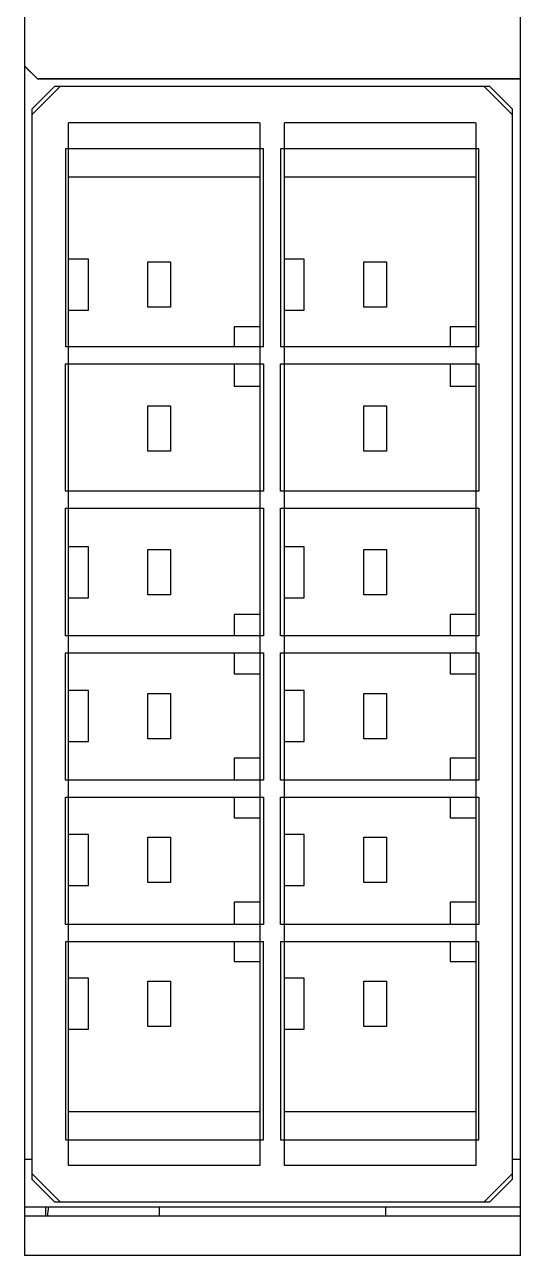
# Model space of a CAD drawing. Header units: millimetres. Extents: x 4086 to 8318, y 123 to 1549.
# Drawn here: x 7024.25 to 7041.75, y 1056.04 to 1099.51 of the extents above; entities that cross this region are included whole.
import ezdxf

# ---------------------------------------------------------------- set-up
doc = ezdxf.new("R2010")
doc.units = ezdxf.units.MM
doc.layers.add('20_ALL_FEATURES', color=7, linetype='Continuous')

msp = doc.modelspace()

# ---------------------------------------------------------------- linework, layer by layer
at = {"layer": '20_ALL_FEATURES', "color": 7, "linetype": 'Continuous'}
for p, q in [((7024.253, 1104.942), (7024.253, 1056.042)), ((7041.753, 1056.042), (7041.753, 1104.942)), ((7024.723, 1097.592), (7024.253, 1098.062)), ((7024.705, 1097.593), (7024.253, 1098.045)), ((7024.505, 1096.529), (7025.305, 1097.329)), ((7024.505, 1096.329), (7025.505, 1097.329)), ((7041.753, 1097.593), (7024.705, 1097.593)), ((7041.753, 1097.592), (7024.723, 1097.592)), ((7040.675, 1097.329), (7025.305, 1097.329)), ((7040.475, 1097.329), (7041.475, 1096.329)), ((7040.675, 1097.329), (7041.475, 1096.529)), ((7024.505, 1096.529), (7024.505, 1058.729)), ((7041.475, 1058.729), (7041.475, 1096.529)), ((7025.805, 1059.214), (7025.805, 1096.044)), ((7032.555, 1096.044), (7025.805, 1096.044)), ((7032.555, 1096.044), (7032.555, 1059.214)), ((7033.425, 1059.214), (7033.425, 1096.044)), ((7040.175, 1096.044), (7033.425, 1096.044)), ((7040.175, 1096.044), (7040.175, 1059.214)), ((7025.69, 1095.129), (7025.69, 1088.129)), ((7032.69, 1095.129), (7025.69, 1095.129)), ((7032.69, 1088.129), (7032.69, 1095.129)), ((7033.29, 1095.129), (7033.29, 1088.129)), ((7040.29, 1095.129), (7033.29, 1095.129)), ((7040.29, 1088.129), (7040.29, 1095.129)), ((7032.555, 1094.129), (7025.805, 1094.129)), ((7040.175, 1094.129), (7033.425, 1094.129)), ((7026.505, 1091.229), (7025.805, 1091.229)), ((7026.505, 1089.429), (7026.505, 1091.229)), ((7034.125, 1091.229), (7033.425, 1091.229)), ((7034.125, 1089.429), (7034.125, 1091.229)), ((7028.605, 1089.529), (7028.605, 1091.129)), ((7028.605, 1091.129), (7029.405, 1091.129)), ((7029.405, 1091.129), (7029.405, 1089.529)), ((7036.225, 1089.529), (7036.225, 1091.129)), ((7036.225, 1091.129), (7037.025, 1091.129)), ((7037.025, 1091.129), (7037.025, 1089.529)), ((7025.805, 1089.429), (7026.505, 1089.429)), ((7029.405, 1089.529), (7028.605, 1089.529)), ((7033.425, 1089.429), (7034.125, 1089.429)), ((7037.025, 1089.529), (7036.225, 1089.529)), ((7031.655, 1088.839), (7031.655, 1088.129)), ((7032.555, 1088.839), (7031.655, 1088.839)), ((7039.275, 1088.839), (7039.275, 1088.129)), ((7040.175, 1088.839), (7039.275, 1088.839)), ((7032.69, 1088.129), (7025.69, 1088.129)), ((7040.29, 1088.129), (7033.29, 1088.129)), ((7025.69, 1083.029), (7025.69, 1087.529)), ((7025.69, 1087.529), (7032.69, 1087.529)), ((7031.655, 1087.529), (7031.655, 1086.739)), ((7032.69, 1087.529), (7032.69, 1083.029)), ((7033.29, 1083.029), (7033.29, 1087.529)), ((7033.29, 1087.529), (7040.29, 1087.529)), ((7039.275, 1087.529), (7039.275, 1086.739)), ((7040.29, 1087.529), (7040.29, 1083.029)), ((7031.655, 1086.739), (7032.555, 1086.739)), ((7039.275, 1086.739), (7040.175, 1086.739)), ((7028.605, 1084.449), (7028.605, 1086.049)), ((7028.605, 1086.049), (7029.405, 1086.049)), ((7029.405, 1086.049), (7029.405, 1084.449)), ((7036.225, 1084.449), (7036.225, 1086.049)), ((7036.225, 1086.049), (7037.025, 1086.049)), ((7037.025, 1086.049), (7037.025, 1084.449)), ((7029.405, 1084.449), (7028.605, 1084.449)), ((7037.025, 1084.449), (7036.225, 1084.449)), ((7032.69, 1083.029), (7025.69, 1083.029)), ((7040.29, 1083.029), (7033.29, 1083.029)), ((7025.69, 1077.929), (7025.69, 1082.429)), ((7025.69, 1082.429), (7032.69, 1082.429)), ((7032.69, 1082.429), (7032.69, 1077.929)), ((7033.29, 1077.929), (7033.29, 1082.429)), ((7033.29, 1082.429), (7040.29, 1082.429)), ((7040.29, 1082.429), (7040.29, 1077.929)), ((7026.505, 1081.069), (7025.805, 1081.069)), ((7026.505, 1079.269), (7026.505, 1081.069)), ((7028.605, 1079.369), (7028.605, 1080.969)), ((7028.605, 1080.969), (7029.405, 1080.969)), ((7029.405, 1080.969), (7029.405, 1079.369)), ((7034.125, 1081.069), (7033.425, 1081.069)), ((7034.125, 1079.269), (7034.125, 1081.069)), ((7036.225, 1079.369), (7036.225, 1080.969)), ((7036.225, 1080.969), (7037.025, 1080.969)), ((7037.025, 1080.969), (7037.025, 1079.369)), ((7025.805, 1079.269), (7026.505, 1079.269)), ((7029.405, 1079.369), (7028.605, 1079.369)), ((7033.425, 1079.269), (7034.125, 1079.269)), ((7037.025, 1079.369), (7036.225, 1079.369)), ((7031.655, 1078.679), (7031.655, 1077.929)), ((7032.555, 1078.679), (7031.655, 1078.679)), ((7039.275, 1078.679), (7039.275, 1077.929)), ((7040.175, 1078.679), (7039.275, 1078.679)), ((7032.69, 1077.929), (7025.69, 1077.929)), ((7040.29, 1077.929), (7033.29, 1077.929)), ((7025.69, 1072.829), (7025.69, 1077.329)), ((7025.69, 1077.329), (7032.69, 1077.329)), ((7031.655, 1077.329), (7031.655, 1076.579)), ((7032.69, 1077.329), (7032.69, 1072.829)), ((7033.29, 1072.829), (7033.29, 1077.329)), ((7033.29, 1077.329), (7040.29, 1077.329)), ((7039.275, 1077.329), (7039.275, 1076.579)), ((7040.29, 1077.329), (7040.29, 1072.829)), ((7031.655, 1076.579), (7032.555, 1076.579)), ((7039.275, 1076.579), (7040.175, 1076.579)), ((7026.505, 1075.989), (7025.805, 1075.989)), ((7026.505, 1074.189), (7026.505, 1075.989)), ((7034.125, 1075.989), (7033.425, 1075.989)), ((7034.125, 1074.189), (7034.125, 1075.989)), ((7028.605, 1074.289), (7028.605, 1075.889)), ((7028.605, 1075.889), (7029.405, 1075.889)), ((7029.405, 1075.889), (7029.405, 1074.289)), ((7036.225, 1074.289), (7036.225, 1075.889)), ((7036.225, 1075.889), (7037.025, 1075.889)), ((7037.025, 1075.889), (7037.025, 1074.289)), ((7025.805, 1074.189), (7026.505, 1074.189)), ((7029.405, 1074.289), (7028.605, 1074.289)), ((7033.425, 1074.189), (7034.125, 1074.189)), ((7037.025, 1074.289), (7036.225, 1074.289)), ((7031.655, 1073.599), (7031.655, 1072.829)), ((7032.555, 1073.599), (7031.655, 1073.599)), ((7039.275, 1073.599), (7039.275, 1072.829)), ((7040.175, 1073.599), (7039.275, 1073.599)), ((7032.69, 1072.829), (7025.69, 1072.829)), ((7040.29, 1072.829), (7033.29, 1072.829)), ((7025.69, 1067.729), (7025.69, 1072.229)), ((7025.69, 1072.229), (7032.69, 1072.229)), ((7031.655, 1072.229), (7031.655, 1071.499)), ((7032.69, 1072.229), (7032.69, 1067.729)), ((7033.29, 1067.729), (7033.29, 1072.229)), ((7033.29, 1072.229), (7040.29, 1072.229)), ((7039.275, 1072.229), (7039.275, 1071.499)), ((7040.29, 1072.229), (7040.29, 1067.729)), ((7031.655, 1071.499), (7032.555, 1071.499)), ((7039.275, 1071.499), (7040.175, 1071.499)), ((7026.505, 1070.909), (7025.805, 1070.909)), ((7026.505, 1069.109), (7026.505, 1070.909)), ((7028.605, 1069.209), (7028.605, 1070.809)), ((7028.605, 1070.809), (7029.405, 1070.809)), ((7029.405, 1070.809), (7029.405, 1069.209)), ((7034.125, 1070.909), (7033.425, 1070.909)), ((7034.125, 1069.109), (7034.125, 1070.909)), ((7036.225, 1069.209), (7036.225, 1070.809)), ((7036.225, 1070.809), (7037.025, 1070.809)), ((7037.025, 1070.809), (7037.025, 1069.209)), ((7025.805, 1069.109), (7026.505, 1069.109)), ((7029.405, 1069.209), (7028.605, 1069.209)), ((7033.425, 1069.109), (7034.125, 1069.109)), ((7037.025, 1069.209), (7036.225, 1069.209)), ((7031.655, 1068.519), (7031.655, 1067.729)), ((7032.555, 1068.519), (7031.655, 1068.519)), ((7039.275, 1068.519), (7039.275, 1067.729)), ((7040.175, 1068.519), (7039.275, 1068.519)), ((7032.69, 1067.729), (7025.69, 1067.729)), ((7040.29, 1067.729), (7033.29, 1067.729)), ((7025.69, 1067.129), (7025.69, 1060.129)), ((7025.69, 1067.129), (7032.69, 1067.129)), ((7031.655, 1067.129), (7031.655, 1066.419)), ((7032.69, 1060.129), (7032.69, 1067.129)), ((7033.29, 1067.129), (7033.29, 1060.129)), ((7033.29, 1067.129), (7040.29, 1067.129)), ((7039.275, 1067.129), (7039.275, 1066.419)), ((7040.29, 1060.129), (7040.29, 1067.129)), ((7031.655, 1066.419), (7032.555, 1066.419)), ((7039.275, 1066.419), (7040.175, 1066.419)), ((7026.505, 1065.829), (7025.805, 1065.829)), ((7026.505, 1064.029), (7026.505, 1065.829)), ((7028.605, 1064.129), (7028.605, 1065.729)), ((7028.605, 1065.729), (7029.405, 1065.729)), ((7029.405, 1065.729), (7029.405, 1064.129)), ((7034.125, 1065.829), (7033.425, 1065.829)), ((7034.125, 1064.029), (7034.125, 1065.829)), ((7036.225, 1064.129), (7036.225, 1065.729)), ((7036.225, 1065.729), (7037.025, 1065.729)), ((7037.025, 1065.729), (7037.025, 1064.129)), ((7025.805, 1064.029), (7026.505, 1064.029)), ((7029.405, 1064.129), (7028.605, 1064.129)), ((7033.425, 1064.029), (7034.125, 1064.029)), ((7037.025, 1064.129), (7036.225, 1064.129)), ((7025.805, 1061.129), (7032.555, 1061.129)), ((7033.425, 1061.129), (7040.175, 1061.129)), ((7025.69, 1060.129), (7032.69, 1060.129)), ((7033.29, 1060.129), (7040.29, 1060.129)), ((7024.253, 1059.442), (7024.505, 1059.442)), ((7041.475, 1059.442), (7041.753, 1059.442)), ((7032.555, 1059.214), (7025.805, 1059.214)), ((7040.175, 1059.214), (7033.425, 1059.214)), ((7025.505, 1057.929), (7024.505, 1058.929)), ((7025.305, 1057.929), (7024.505, 1058.729)), ((7041.475, 1058.929), (7040.475, 1057.929)), ((7041.475, 1058.729), (7040.675, 1057.929)), ((7041.753, 1057.742), (7024.253, 1057.742)), ((7025.005, 1057.442), (7025.005, 1057.742)), ((7025.305, 1057.929), (7040.675, 1057.929)), ((7029.003, 1057.742), (7029.003, 1057.442)), ((7037.003, 1057.442), (7037.003, 1057.742)), ((7024.253, 1057.442), (7041.753, 1057.442)), ((7041.753, 1056.042), (7024.253, 1056.042))]:
    msp.add_line(p, q, dxfattribs=at)
msp.add_arc((7039.005, 1056.229), 14, 173.7835, 175.0239, dxfattribs=at)

doc.saveas('drawing.dxf')
